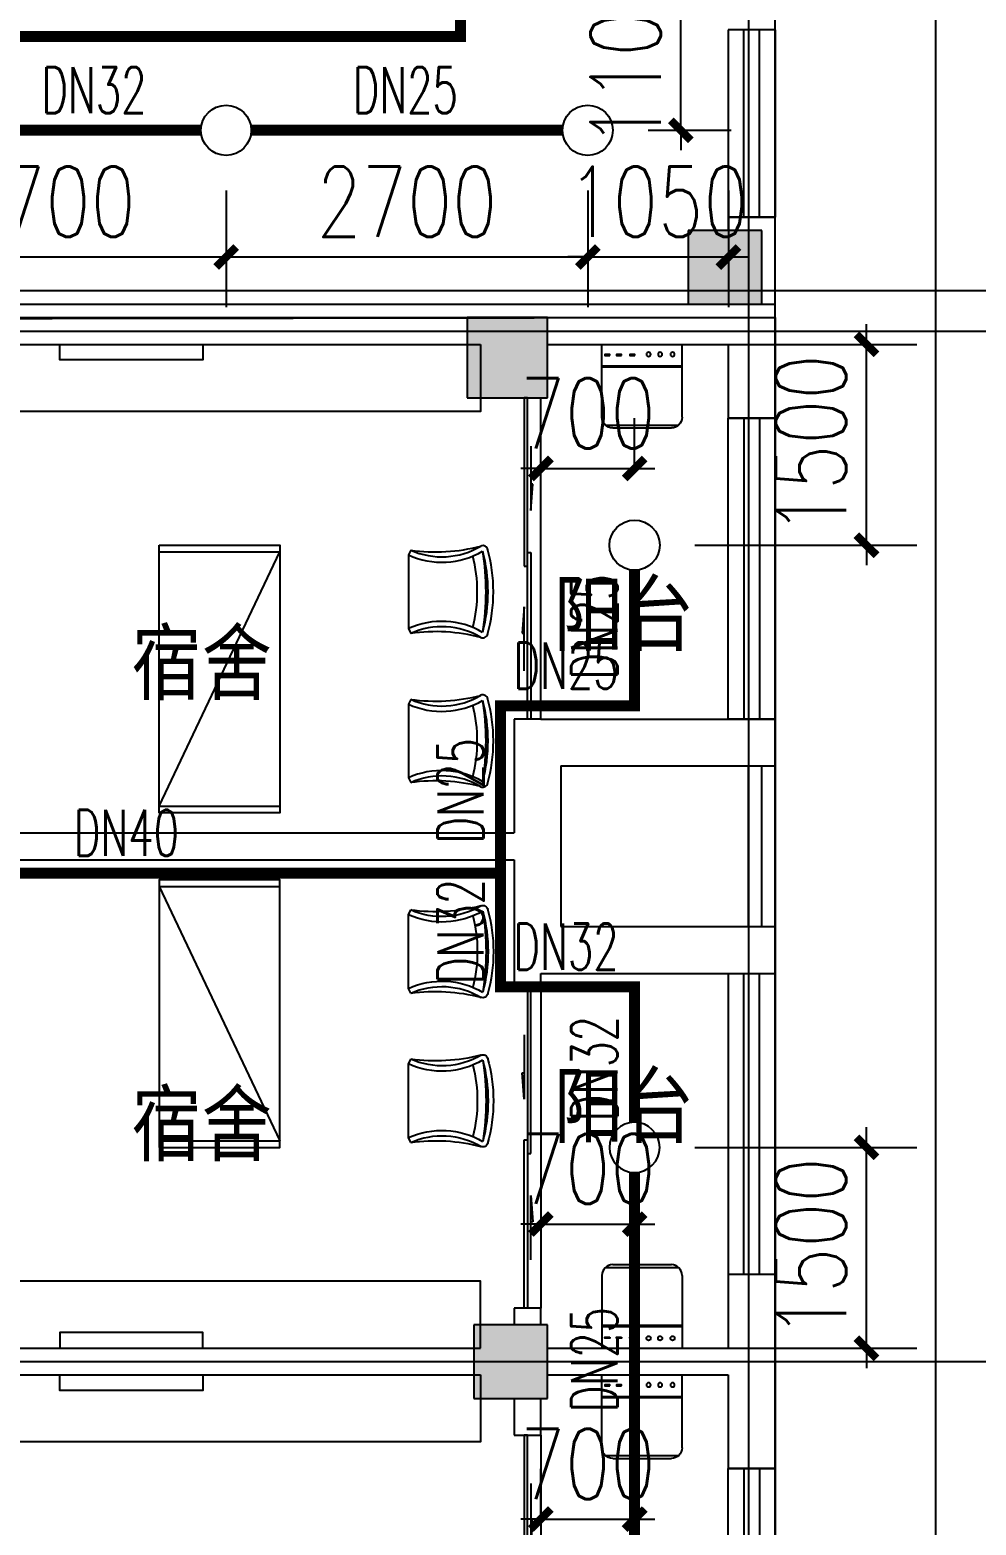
# Model space of a CAD drawing. Extents: x 0 to 2838408, y -923048 to 203859.
# Drawn here: x 2782598 to 2789663, y -210714 to -199542 of the extents above; entities that cross this region are included whole.
import ezdxf

# ---------------------------------------------------------------- set-up
doc = ezdxf.new("R2010")
doc.units = 0
doc.header["$LTSCALE"] = 1000
for name, color, linetype in [('A-Fixt', 81, 'Continuous'), ('COLUMN', 9, 'Continuous'), ('DIM_喷淋', 3, 'Continuous'), ('DOTE', 8, 'Continuous'), ('E2-栏杆', 92, 'Continuous'), ('EQUIP_喷头', 7, 'Continuous'), ('fur', 253, 'Continuous'), ('GROUND', 2, 'Continuous'), ('PIPE-喷淋', 6, 'Continuous'), ('PUB_HATCH', 8, 'Continuous'), ('PUB_TEXT', 7, 'Continuous'), ('TEXT_喷淋', 7, 'Continuous'), ('TWT_DIM', 3, 'Continuous'), ('WALL', 9, 'Continuous'), ('WINDOW', 4, 'Continuous'), ('XREF', 8, 'Continuous'), ('配景', 3, 'Continuous')]:
    doc.layers.add(name, color=color, linetype=linetype)
doc.styles.add('_TCH_DIM_T3', font='SIMPLEX', dxfattribs={"width": 0.75, "bigfont": 'HZTXT'})
doc.styles.add('_TWT_PIPEDN', font='SIMPLEX', dxfattribs={"width": 0.8, "height": 2.3, "bigfont": 'HZTXT'})
doc.styles.get("Standard").update_dxf_attribs({"font": 'geniso.shx', "bigfont": 'hztxt.shx'})
doc.dimstyles.new('_TWT_ARCH&&150', dxfattribs={"dimtxt": 525, "dimasz": 150, "dimexe": 375, "dimexo": 450, "dimgap": 150, "dimtad": 1, "dimdec": 0, "dimzin": 0, "dimdsep": 46, "dimtxsty": '_TCH_DIM_T3', "dimblk": 'ARCHTICK', "dimcen": 0.09, "dimclrt": 7, "dimazin": 2, "dimtfac": 1, "dimtdec": 0, "dimtix": 1, "dimtmove": 2, "dimatfit": 3, "dimfxl": 1, "dimtolj": 1, "dimtzin": 0, "dimarcsym": 0})

# ---------------------------------------------------------------- blocks, each defined once
blk = doc.blocks.new('单人床')
at = {"layer": 'A-Fixt'}
for p, q in [((47774, 13973), (48674, 13973)), ((47774, 12073), (48674, 13973)), ((47774, 12073), (48674, 12073))]:
    blk.add_line(p, q, dxfattribs=at)
blk.add_lwpolyline([(47774, 14023), (48674, 14023), (48674, 12023), (47774, 12023), (47774, 14023)], dxfattribs=at)
blk = doc.blocks.new('CH_AP01')
for p, q in [((-311, 17), (-275, 0)), ((-275, 0), (275, 0)), ((275, 0), (311, 17))]:
    blk.add_line(p, q)
for centre, radius, start, end in [((-307, 555), 37.8, 100.1859, 202.8359), ((0, -579), 1213, 74.7104, 105.2896), ((0, -579), 1173, 75.0287, 104.9713), ((0, -1278), 1857, 80.611, 99.389), ((307, 555), 37.8, 337.1641, 79.8141), ((-1658, 202), 1360, 352.1659, 14.4283), ((-824, 250), 563, 335.5038, 31.0903), ((-824, 250), 603, 335.5038, 30.2691), ((0, -579), 1093, 75.8767, 104.1233), ((824, 250), 603, 149.7309, 204.4962), ((824, 250), 563, 148.9097, 204.4962), ((1658, 202), 1360, 165.5717, 187.8341)]:
    blk.add_arc(centre, radius, start, end)
blk = doc.blocks.new('A$C61295E98')
at = {"color": 3}
for p, q in [((544, 598), (0, 598)), ((0, 598), (0, 0)), ((161, 598), (161, 0)), ((170, 0), (170, 598)), ((603, 572), (603, 26)), ((624, 518), (624, 80)), ((544, 0), (0, 0))]:
    blk.add_line(p, q, dxfattribs=at)
for points in [[(82, 540), (75, 540), (75, 577), (82, 577)], [(82, 453), (75, 453), (75, 490), (82, 490)], [(82, 353), (75, 353), (75, 389), (82, 389)]]:
    blk.add_lwpolyline(points, close=True, dxfattribs=at)
for centre in [(74, 250), (74, 164), (74, 71)]:
    blk.add_circle(centre, 15.7, dxfattribs=at)
for centre, start, end in [((544, 518), 360, 90), ((544, 80), 270, 0)]:
    blk.add_arc(centre, 80, start, end, dxfattribs=at)
blk = doc.blocks.new('宿舍')
at = {"layer": 'A-Fixt'}
for p, q in [((47854, 13802), (48354, 15702)), ((48354, 13802), (47854, 15702)), ((47854, 13802), (48354, 13802))]:
    blk.add_line(p, q, dxfattribs=at)
for points in [[(47854, 8602), (48354, 8602), (48354, 15702), (47854, 15702)], [(47854, 10676), (47970, 10676), (47970, 11743), (47854, 11743)]]:
    blk.add_lwpolyline(points, close=True, dxfattribs=at)
at = {"xscale": -1, "rotation": 90}
for p in [(63677, 60475), (63677, 58775)]:
    blk.add_blockref('单人床', p, dxfattribs=at)
at = {"layer": 'A-Fixt', "xscale": -1, "rotation": 180}
for p in [(50002, 9140), (51117, 9140)]:
    blk.add_blockref('CH_AP01', p, dxfattribs=at)
at = {"layer": '配景', "color": 252}
blk.add_blockref('A$C61295E98', (47854, 7097), dxfattribs=at)
blk = doc.blocks.new('宿舍一')
at = {"layer": 'A-Fixt'}
for p, q in [((48154, 16102), (48654, 16102)), ((48654, 14202), (48154, 16102)), ((48654, 16102), (48154, 14202)), ((48154, 14202), (48654, 14202))]:
    blk.add_line(p, q, dxfattribs=at)
for points in [[(48154, 8602), (48654, 8602), (48654, 16102), (48154, 16102)], [(48154, 10676), (48270, 10676), (48270, 11743), (48154, 11743)]]:
    blk.add_lwpolyline(points, close=True, dxfattribs=at)
at = {"xscale": -1, "rotation": 90}
for p in [(63677, 60875), (63677, 58775)]:
    blk.add_blockref('单人床', p, dxfattribs=at)
at = {"layer": 'A-Fixt', "xscale": -1, "rotation": 179.9999999998882}
for p in [(50002, 9140), (51117, 9140)]:
    blk.add_blockref('CH_AP01', p, dxfattribs=at)
at = {"layer": '配景', "color": 252, "rotation": 359.9999999998882}
blk.add_blockref('A$C61295E98', (48154, 7097), dxfattribs=at)
blk = doc.blocks.new('$DorLib2D$00000131')
at = {"color": 0, "linetype": 'Continuous'}
for p, q in [((0.15, 0.125), (0.2319, 0.1973)), ((0.2319, 0.1973), (0.2319, 0.125)), ((-0.5, 0.125), (-0.5, 0)), ((0.0192, 0.125), (-0.5, 0.125)), ((0.0192, 0), (0.0192, 0.125)), ((0.35, 0.125), (0.15, 0.125)), ((-0.5, 0), (0.0192, 0)), ((-0.024, 0), (0.5, 0)), ((-0.024, -0.125), (-0.024, 0)), ((0.5, 0), (0.5, -0.125)), ((-0.35, -0.125), (-0.15, -0.125)), ((-0.2319, -0.1973), (-0.2319, -0.125)), ((-0.15, -0.125), (-0.2319, -0.1973)), ((0.5, -0.125), (-0.024, -0.125))]:
    blk.add_line(p, q, dxfattribs=at)
blk = doc.blocks.new('$WINLIB2D$00000001')
at = {"color": 0}
for points in [[(-0.5, 0.5), (-0.5, -0.5)], [(-0.5, 0.5), (0.5, 0.5)], [(0.5, -0.5), (0.5, 0.5)], [(0.5, 0.1667), (-0.5, 0.1667)], [(0.5, -0.1667), (-0.5, -0.1667)], [(-0.5, -0.5), (0.5, -0.5)]]:
    blk.add_lwpolyline(points, dxfattribs=at)
blk = doc.blocks.new('1F1')
at = {"layer": 'PUB_HATCH'}
for points in [[(2452016.7, -201042.2), (2451466.7, -201042.2), (2451466.7, -201592.2), (2452016.7, -201592.2)], [(2450416.7, -201692.2), (2449816.7, -201692.2), (2449816.7, -202292.2), (2450416.7, -202292.2)], [(2450416.7, -209217.2), (2449866.7, -209217.2), (2449866.7, -209767.2), (2450416.7, -209767.2)]]:
    blk.add_hatch(color=256, dxfattribs=at).paths.add_polyline_path(points)
at = {"layer": 'COLUMN'}
for p, q in [((2452016.7, -201042.2), (2451466.7, -201042.2)), ((2451466.7, -201042.2), (2451466.7, -201592.2)), ((2452016.7, -201592.2), (2452016.7, -201042.2)), ((2451466.7, -201592.2), (2452016.7, -201592.2)), ((2450416.7, -201692.2), (2449816.7, -201692.2)), ((2449816.7, -201692.2), (2449816.7, -202292.2)), ((2450416.7, -202292.2), (2450416.7, -201692.2)), ((2449816.7, -202292.2), (2450416.7, -202292.2)), ((2450416.7, -209217.2), (2449866.7, -209217.2)), ((2449866.7, -209217.2), (2449866.7, -209767.2)), ((2450416.7, -209767.2), (2450416.7, -209217.2)), ((2449866.7, -209767.2), (2450416.7, -209767.2))]:
    blk.add_line(p, q, dxfattribs=at)
at = {"layer": 'DOTE'}
for p, q in [((2451916.7, -187892.2), (2451916.7, -271092.2)), ((2453916.7, -201492.2), (2343216.7, -201492.2)), ((2435862.3, -201792.2), (2453916.7, -201792.2)), ((2435862.3, -209492.2), (2453916.7, -209492.2))]:
    blk.add_line(p, q, dxfattribs=at)
at = {"layer": 'E2-栏杆'}
for points in [[(2451916.7, -206242.2), (2451916.7, -205042.2)], [(2452016.7, -206242.2), (2452016.7, -205042.2)]]:
    blk.add_lwpolyline(points, dxfattribs=at)
at = {"layer": 'fur'}
blk.add_line((2440116.7, -201592.2), (2451516.7, -201592.2), dxfattribs=at)
at = {"layer": 'GROUND'}
for p, q in [((2453316.7, -270492.2), (2453316.7, -188492.2)), ((2452116.7, -269292.2), (2452116.7, -189692.2))]:
    blk.add_line(p, q, dxfattribs=at)
at = {"layer": 'WALL'}
for p, q in [((2452116.7, -200942.2), (2451766.7, -200942.2)), ((2451766.7, -200942.2), (2451766.7, -201042.2)), ((2452116.7, -201592.2), (2452116.7, -200942.2)), ((2452016.7, -201592.2), (2452116.7, -201592.2)), ((2444816.7, -201692.2), (2449816.7, -201692.2)), ((2450416.7, -201692.2), (2452116.7, -201692.2)), ((2452116.7, -202442.2), (2452116.7, -201692.2)), ((2444816.7, -201892.2), (2449816.7, -201892.2)), ((2450416.7, -201892.2), (2451766.7, -201892.2)), ((2451766.7, -201892.2), (2451766.7, -202442.2)), ((2451766.7, -202442.2), (2452116.7, -202442.2)), ((2450366.7, -204692.2), (2450166.7, -204692.2)), ((2450166.7, -204692.2), (2450166.7, -204942.2)), ((2450366.7, -204692.2), (2451766.7, -204692.2)), ((2452116.7, -204692.2), (2451766.7, -204692.2)), ((2452116.7, -205042.2), (2452116.7, -204692.2)), ((2450166.7, -204942.2), (2450166.7, -205542.2)), ((2450516.7, -205042.2), (2452116.7, -205042.2)), ((2450516.7, -205042.2), (2450516.7, -205642.2)), ((2444816.7, -205542.2), (2450166.7, -205542.2)), ((2450516.7, -205642.2), (2450516.7, -206242.2)), ((2444816.7, -205742.2), (2450166.7, -205742.2)), ((2450166.7, -205742.2), (2450166.7, -206342.2)), ((2450166.7, -206342.2), (2450166.7, -206692.2)), ((2450516.7, -206242.2), (2452116.7, -206242.2)), ((2452116.7, -206592.2), (2452116.7, -206242.2)), ((2450366.7, -206692.2), (2450366.7, -206592.2)), ((2450366.7, -206592.2), (2451766.7, -206592.2)), ((2451766.7, -206592.2), (2452116.7, -206592.2)), ((2450166.7, -206692.2), (2450366.7, -206692.2)), ((2452116.7, -208842.2), (2451766.7, -208842.2)), ((2451766.7, -208842.2), (2451766.7, -209392.2)), ((2452116.7, -209492.2), (2452116.7, -208842.2)), ((2450366.7, -209092.2), (2450166.7, -209092.2)), ((2450166.7, -209092.2), (2450166.7, -209217.2)), ((2450366.7, -209217.2), (2450366.7, -209092.2)), ((2444816.7, -209392.2), (2449866.7, -209392.2)), ((2450416.7, -209392.2), (2451766.7, -209392.2)), ((2452116.7, -210292.2), (2452116.7, -209492.2)), ((2444816.7, -209592.2), (2449866.7, -209592.2)), ((2450416.7, -209592.2), (2451766.7, -209592.2)), ((2451766.7, -209592.2), (2451766.7, -210292.2)), ((2450166.7, -209767.2), (2450166.7, -210042.2)), ((2450366.7, -210042.2), (2450366.7, -209767.2)), ((2450166.7, -210042.2), (2450366.7, -210042.2)), ((2451766.7, -210292.2), (2452116.7, -210292.2))]:
    blk.add_line(p, q, dxfattribs=at)
blk.add_lwpolyline([(2439516.7, -201708), (2452116.7, -201692.2), (2452116.7, -257292.2), (2439516.7, -257308)], close=True, dxfattribs=at)
at = {"layer": 'WINDOW'}
for p, q in [((2450366.7, -204692.2), (2450366.7, -202292.2)), ((2450366.7, -206692.2), (2450366.7, -209092.2)), ((2450366.7, -210042.2), (2450366.7, -212442.2))]:
    blk.add_line(p, q, dxfattribs=at)
at = {"xscale": -1}
for name, p, rotation in [('宿舍一', (2458518.4, -153738.4), 89.99999999988826), ('宿舍', (2458518.4, -161738.4), 90)]:
    blk.add_blockref(name, p, dxfattribs=dict(at, rotation=rotation))
at = {"rotation": 90.0000000000294}
blk.add_blockref('宿舍一', (2458518.4, -257546), dxfattribs=at)
at = {"layer": 'WINDOW'}
for name, p, xscale, yscale, zscale, rotation in [('$WINLIB2D$00000001', (2451941.7, -200242.2), -1400, -350, -1400, 90), ('$DorLib2D$00000131', (2450266.7, -203492.2), 2400, -200, 2400, 90), ('$WINLIB2D$00000001', (2451941.7, -203567.2), 2249.999999993481, 350, 2249.999999993481, 90), ('$WINLIB2D$00000001', (2451941.7, -207717.2), -2249.999999993481, 350, -2249.999999993481, 90), ('$DorLib2D$00000131', (2450266.7, -207892.2), 2400, 200, 2400, 270), ('$DorLib2D$00000131', (2450266.7, -211242.2), -2400, 200, -2400, 270), ('$WINLIB2D$00000001', (2451941.7, -211417.2), 2249.999999993481, 350, 2249.999999993481, 90)]:
    blk.add_blockref(name, p, dxfattribs=dict(at, xscale=xscale, yscale=yscale, zscale=zscale, rotation=rotation))
at = {"layer": 'PUB_TEXT'}
for s, p in [('阳台', (2450461.5, -204184.4)), ('宿舍', (2447308.9, -204550.1)), ('阳台', (2450461.5, -207859.9)), ('宿舍', (2447308.9, -207995.6))]:
    blk.add_text(s, height=525, dxfattribs=at).set_placement(p)
blk = doc.blocks.new('_ArchTick')
at = {"color": 0, "linetype": 'ByBlock', "const_width": 0.4}
blk.add_lwpolyline([(-0.5, -0.5), (0.5, 0.5)], dxfattribs=at)
blk = doc.blocks.new('*D1264')
at = {"layer": 'Defpoints', "color": 0, "linetype": 'ByBlock', "transparency": 16777216}
for p in [(2787113, -210669), (2786413, -211142), (2787113, -211142)]:
    blk.add_point(p, dxfattribs=at)
at = {"layer": 'TWT_DIM', "color": 0, "linetype": 'ByBlock', "lineweight": -2, "transparency": 16777216}
for p, q in [((2786413, -210692), (2786413, -210294)), ((2787113, -210692), (2787113, -210294)), ((2786413, -210669), (2786263, -210669)), ((2786413, -210669), (2787113, -210669)), ((2787113, -210669), (2787263, -210669))]:
    blk.add_line(p, q, dxfattribs=at)
at = {"layer": 'TWT_DIM', "color": 0, "linetype": 'ByBlock', "lineweight": -2, "transparency": 16777216, "xscale": 150, "yscale": 150, "zscale": 150}
blk.add_blockref('_ArchTick', (2786413, -210669), dxfattribs=at)
at = {"layer": 'TWT_DIM', "color": 0, "linetype": 'ByBlock', "lineweight": -2, "transparency": 16777216, "xscale": 150, "yscale": 150, "zscale": 150, "rotation": 180}
blk.add_blockref('_ArchTick', (2787113, -210669), dxfattribs=at)
at = {"layer": 'TWT_DIM', "color": 7, "linetype": 'ByBlock', "transparency": 16777216, "insert": (2786763, -210257), "char_height": 525, "attachment_point": 5, "style": '_TCH_DIM_T3'}
blk.add_mtext('\\A1;700', dxfattribs=at)
blk = doc.blocks.new('*D1276')
at = {"layer": 'Defpoints', "color": 0, "linetype": 'ByBlock', "transparency": 16777216}
for p in [(2787113, -207892), (2788844, -207892), (2787113, -209392)]:
    blk.add_point(p, dxfattribs=at)
at = {"layer": 'TWT_DIM', "color": 0, "linetype": 'ByBlock', "lineweight": -2, "transparency": 16777216}
for p, q in [((2788844, -207892), (2788844, -207742)), ((2787563, -207892), (2789219, -207892)), ((2788844, -209392), (2788844, -207892)), ((2787563, -209392), (2789219, -209392)), ((2788844, -209392), (2788844, -209542))]:
    blk.add_line(p, q, dxfattribs=at)
at = {"layer": 'TWT_DIM', "color": 0, "linetype": 'ByBlock', "lineweight": -2, "transparency": 16777216, "xscale": 150, "yscale": 150, "zscale": 150}
for p, rotation in [((2788844, -207892), 270), ((2788844, -209392), 90)]:
    blk.add_blockref('_ArchTick', p, dxfattribs=dict(at, rotation=rotation))
at = {"layer": 'TWT_DIM', "color": 7, "linetype": 'ByBlock', "transparency": 16777216, "insert": (2788431, -208642), "char_height": 525, "attachment_point": 5, "rotation": 90, "style": '_TCH_DIM_T3'}
blk.add_mtext('\\A1;1500', dxfattribs=at)
blk = doc.blocks.new('*D1277')
at = {"layer": 'Defpoints', "color": 0, "linetype": 'ByBlock', "transparency": 16777216}
for p in [(2786413, -207992), (2787113, -207992), (2787113, -208465)]:
    blk.add_point(p, dxfattribs=at)
at = {"layer": 'TWT_DIM', "color": 0, "linetype": 'ByBlock', "lineweight": -2, "transparency": 16777216}
for p, q in [((2786413, -208465), (2786263, -208465)), ((2786413, -208442), (2786413, -208840)), ((2786413, -208465), (2787113, -208465)), ((2787113, -208442), (2787113, -208840)), ((2787113, -208465), (2787263, -208465))]:
    blk.add_line(p, q, dxfattribs=at)
at = {"layer": 'TWT_DIM', "color": 0, "linetype": 'ByBlock', "lineweight": -2, "transparency": 16777216, "xscale": 150, "yscale": 150, "zscale": 150}
blk.add_blockref('_ArchTick', (2786413, -208465), dxfattribs=at)
at = {"layer": 'TWT_DIM', "color": 0, "linetype": 'ByBlock', "lineweight": -2, "transparency": 16777216, "xscale": 150, "yscale": 150, "zscale": 150, "rotation": 180}
blk.add_blockref('_ArchTick', (2787113, -208465), dxfattribs=at)
at = {"layer": 'TWT_DIM', "color": 7, "linetype": 'ByBlock', "transparency": 16777216, "insert": (2786763, -208052), "char_height": 525, "attachment_point": 5, "style": '_TCH_DIM_T3'}
blk.add_mtext('\\A1;700', dxfattribs=at)
blk = doc.blocks.new('*D1278')
at = {"layer": 'Defpoints', "color": 0, "linetype": 'ByBlock', "transparency": 16777216}
for p in [(2787113, -201892), (2788844, -201892), (2787113, -203392)]:
    blk.add_point(p, dxfattribs=at)
at = {"layer": 'TWT_DIM', "color": 0, "linetype": 'ByBlock', "lineweight": -2, "transparency": 16777216}
for p, q in [((2788844, -201892), (2788844, -201742)), ((2787563, -201892), (2789219, -201892)), ((2788844, -203392), (2788844, -201892)), ((2787563, -203392), (2789219, -203392)), ((2788844, -203392), (2788844, -203542))]:
    blk.add_line(p, q, dxfattribs=at)
at = {"layer": 'TWT_DIM', "color": 0, "linetype": 'ByBlock', "lineweight": -2, "transparency": 16777216, "xscale": 150, "yscale": 150, "zscale": 150}
for p, rotation in [((2788844, -201892), 270), ((2788844, -203392), 90)]:
    blk.add_blockref('_ArchTick', p, dxfattribs=dict(at, rotation=rotation))
at = {"layer": 'TWT_DIM', "color": 7, "linetype": 'ByBlock', "transparency": 16777216, "insert": (2788431, -202642), "char_height": 525, "attachment_point": 5, "rotation": 90, "style": '_TCH_DIM_T3'}
blk.add_mtext('\\A1;1500', dxfattribs=at)
blk = doc.blocks.new('*D1279')
at = {"layer": 'Defpoints', "color": 0, "linetype": 'ByBlock', "transparency": 16777216}
for p in [(2787113, -202819), (2786413, -203292), (2787113, -203292)]:
    blk.add_point(p, dxfattribs=at)
at = {"layer": 'TWT_DIM', "color": 0, "linetype": 'ByBlock', "lineweight": -2, "transparency": 16777216}
for p, q in [((2786413, -202842), (2786413, -202444)), ((2787113, -202842), (2787113, -202444)), ((2786413, -202819), (2786263, -202819)), ((2786413, -202819), (2787113, -202819)), ((2787113, -202819), (2787263, -202819))]:
    blk.add_line(p, q, dxfattribs=at)
at = {"layer": 'TWT_DIM', "color": 0, "linetype": 'ByBlock', "lineweight": -2, "transparency": 16777216, "xscale": 150, "yscale": 150, "zscale": 150}
blk.add_blockref('_ArchTick', (2786413, -202819), dxfattribs=at)
at = {"layer": 'TWT_DIM', "color": 0, "linetype": 'ByBlock', "lineweight": -2, "transparency": 16777216, "xscale": 150, "yscale": 150, "zscale": 150, "rotation": 180}
blk.add_blockref('_ArchTick', (2787113, -202819), dxfattribs=at)
at = {"layer": 'TWT_DIM', "color": 7, "linetype": 'ByBlock', "transparency": 16777216, "insert": (2786763, -202407), "char_height": 525, "attachment_point": 5, "style": '_TCH_DIM_T3'}
blk.add_mtext('\\A1;700', dxfattribs=at)
blk = doc.blocks.new('*D1330')
at = {"layer": 'Defpoints', "color": 0, "linetype": 'ByBlock', "transparency": 16777216}
for p in [(2786763, -199192), (2787458, -199192), (2786763, -200292)]:
    blk.add_point(p, dxfattribs=at)
at = {"layer": 'TWT_DIM', "color": 0, "linetype": 'ByBlock', "lineweight": -2, "transparency": 16777216}
for p, q in [((2787458, -199192), (2787458, -199042)), ((2787213, -199192), (2787833, -199192)), ((2787458, -200292), (2787458, -199192)), ((2787213, -200292), (2787833, -200292)), ((2787458, -200292), (2787458, -200442))]:
    blk.add_line(p, q, dxfattribs=at)
at = {"layer": 'TWT_DIM', "color": 0, "linetype": 'ByBlock', "lineweight": -2, "transparency": 16777216, "xscale": 150, "yscale": 150, "zscale": 150}
for p, rotation in [((2787458, -199192), 270), ((2787458, -200292), 90)]:
    blk.add_blockref('_ArchTick', p, dxfattribs=dict(at, rotation=rotation))
at = {"layer": 'TWT_DIM', "color": 7, "linetype": 'ByBlock', "transparency": 16777216, "insert": (2787045, -199742), "char_height": 525, "attachment_point": 5, "rotation": 90, "style": '_TCH_DIM_T3'}
blk.add_mtext('\\A1;1100', dxfattribs=at)
blk = doc.blocks.new('*D3100')
at = {"layer": 'Defpoints', "color": 0, "linetype": 'ByBlock', "transparency": 16777216}
for p in [(2786763, -200292), (2787813, -200292), (2787813, -201239)]:
    blk.add_point(p, dxfattribs=at)
at = {"layer": 'DIM_喷淋', "color": 0, "linetype": 'ByBlock', "lineweight": -2, "transparency": 16777216}
for p, q in [((2786763, -200742), (2786763, -201614)), ((2787813, -200742), (2787813, -201614)), ((2786763, -201239), (2786613, -201239)), ((2786763, -201239), (2787813, -201239)), ((2787813, -201239), (2787963, -201239))]:
    blk.add_line(p, q, dxfattribs=at)
at = {"layer": 'DIM_喷淋', "color": 0, "linetype": 'ByBlock', "lineweight": -2, "transparency": 16777216, "xscale": 150, "yscale": 150, "zscale": 150}
blk.add_blockref('_ArchTick', (2786763, -201239), dxfattribs=at)
at = {"layer": 'DIM_喷淋', "color": 0, "linetype": 'ByBlock', "lineweight": -2, "transparency": 16777216, "xscale": 150, "yscale": 150, "zscale": 150, "rotation": 180}
blk.add_blockref('_ArchTick', (2787813, -201239), dxfattribs=at)
at = {"layer": 'DIM_喷淋', "color": 7, "linetype": 'ByBlock', "transparency": 16777216, "insert": (2787288, -200826), "char_height": 525, "attachment_point": 5, "style": '_TCH_DIM_T3'}
blk.add_mtext('\\A1;1050', dxfattribs=at)
blk = doc.blocks.new('*D3101')
at = {"layer": 'Defpoints', "color": 0, "linetype": 'ByBlock', "transparency": 16777216}
for p in [(2784063, -200292), (2786763, -200292), (2786763, -201239)]:
    blk.add_point(p, dxfattribs=at)
at = {"layer": 'DIM_喷淋', "color": 0, "linetype": 'ByBlock', "lineweight": -2, "transparency": 16777216}
for p, q in [((2784063, -200742), (2784063, -201614)), ((2786763, -200742), (2786763, -201614)), ((2784063, -201239), (2786763, -201239))]:
    blk.add_line(p, q, dxfattribs=at)
at = {"layer": 'DIM_喷淋', "color": 0, "linetype": 'ByBlock', "lineweight": -2, "transparency": 16777216, "xscale": 150, "yscale": 150, "zscale": 150, "rotation": 180}
blk.add_blockref('_ArchTick', (2784063, -201239), dxfattribs=at)
at = {"layer": 'DIM_喷淋', "color": 0, "linetype": 'ByBlock', "lineweight": -2, "transparency": 16777216, "xscale": 150, "yscale": 150, "zscale": 150}
blk.add_blockref('_ArchTick', (2786763, -201239), dxfattribs=at)
at = {"layer": 'DIM_喷淋', "color": 7, "linetype": 'ByBlock', "transparency": 16777216, "insert": (2785413, -200826), "char_height": 525, "attachment_point": 5, "style": '_TCH_DIM_T3'}
blk.add_mtext('\\A1;2700', dxfattribs=at)
blk = doc.blocks.new('*D3102')
at = {"layer": 'Defpoints', "color": 0, "linetype": 'ByBlock', "transparency": 16777216}
for p in [(2781363, -200292), (2784063, -200292), (2784063, -201239)]:
    blk.add_point(p, dxfattribs=at)
at = {"layer": 'DIM_喷淋', "color": 0, "linetype": 'ByBlock', "lineweight": -2, "transparency": 16777216}
for p, q in [((2781363, -200742), (2781363, -201614)), ((2784063, -200742), (2784063, -201614)), ((2781363, -201239), (2784063, -201239))]:
    blk.add_line(p, q, dxfattribs=at)
at = {"layer": 'DIM_喷淋', "color": 0, "linetype": 'ByBlock', "lineweight": -2, "transparency": 16777216, "xscale": 150, "yscale": 150, "zscale": 150, "rotation": 180}
blk.add_blockref('_ArchTick', (2781363, -201239), dxfattribs=at)
at = {"layer": 'DIM_喷淋', "color": 0, "linetype": 'ByBlock', "lineweight": -2, "transparency": 16777216, "xscale": 150, "yscale": 150, "zscale": 150}
blk.add_blockref('_ArchTick', (2784063, -201239), dxfattribs=at)
at = {"layer": 'DIM_喷淋', "color": 7, "linetype": 'ByBlock', "transparency": 16777216, "insert": (2782713, -200826), "char_height": 525, "attachment_point": 5, "style": '_TCH_DIM_T3'}
blk.add_mtext('\\A1;2700', dxfattribs=at)
blk = doc.blocks.new('$TwtSys$00000125')
blk.add_circle((0, 0, 0), 1)

msp = doc.modelspace()

# ---------------------------------------------------------------- hatches: boundary and pattern name
at = {"layer": 'PIPE-喷淋', "linetype": 'ByBlock'}
for points in [[(2785812.5, -199592.2), (2785812.5, -199633.4), (2785853.8, -199633.4)], [(2785812.5, -199592.2), (2785853.8, -199592.2), (2785853.8, -199633.4)], [(2786112.5, -204592.2), (2786071.3, -204592.2), (2786071.3, -204550.9)], [(2786112.5, -204592.2), (2786112.5, -204550.9), (2786071.3, -204550.9)], [(2787112.5, -204592.2), (2787112.5, -204633.4), (2787153.8, -204633.4)], [(2787112.5, -204592.2), (2787153.8, -204592.2), (2787153.8, -204633.4)], [(2787112.5, -206692.2), (2787112.5, -206650.9), (2787153.8, -206650.9)], [(2787112.5, -206692.2), (2787153.8, -206692.2), (2787153.8, -206650.9)], [(2786112.5, -206692.2), (2786071.3, -206692.2), (2786071.3, -206733.4)], [(2786112.5, -206692.2), (2786112.5, -206733.4), (2786071.3, -206733.4)]]:
    msp.add_hatch(color=256, dxfattribs=at).paths.add_polyline_path(points)

# ---------------------------------------------------------------- linework, layer by layer
at = {"layer": 'PIPE-喷淋', "linetype": 'ByBlock', "ltscale": 1.5, "const_width": 82.5}
for points in [[(2785812.5, -197792.2), (2785812.5, -199592.2)], [(2782112.5, -199592.2), (2785812.5, -199592.2)], [(2782112.5, -200292.2), (2783875, -200292.2)], [(2784250, -200292.2), (2786575, -200292.2)], [(2787112.5, -203579.7), (2787112.5, -204592.2)], [(2786112.5, -205842.2), (2786112.5, -204592.2)], [(2786112.5, -204592.2), (2787112.5, -204592.2)], [(2780548.2, -205842.2), (2786112.5, -205842.2)], [(2786112.5, -205842.2), (2786112.5, -206692.2)], [(2786112.5, -206692.2), (2787112.5, -206692.2)], [(2787112.5, -207704.7), (2787112.5, -206692.2)], [(2787112.5, -210854.7), (2787112.5, -208079.7)]]:
    msp.add_lwpolyline(points, dxfattribs=at)

# ---------------------------------------------------------------- block references
at = {"layer": 'EQUIP_喷头', "linetype": 'ByBlock', "xscale": 187.5, "zscale": 187.5}
for p, yscale in [((2784062.5, -200292.2), 187.5), ((2786762.5, -200292.2), 187.5), ((2787112.5, -203392.2), 187.5), ((2787112.5, -207892.2), -187.5)]:
    msp.add_blockref('$TwtSys$00000125', p, dxfattribs=dict(at, yscale=yscale))
at = {"layer": 'XREF'}
msp.add_blockref('1F1', (336045.8, 0), dxfattribs=at)

# ---------------------------------------------------------------- texts
at = {"layer": 'TEXT_喷淋', "color": 251, "linetype": 'ByBlock', "style": '_TWT_PIPEDN', "width": 0.64}
for s, p in [('DN32', (2782682.7, -200164.7)), ('DN25', (2785007.7, -200164.7)), ('DN25', (2786207.7, -204464.7)), ('DN40', (2782925.6, -205714.7)), ('DN32', (2786207.7, -206564.7))]:
    msp.add_text(s, height=345, dxfattribs=at).set_placement(p)
for s, p in [('DN25', (2786985, -204397)), ('DN25', (2785985, -205622)), ('DN32', (2785985, -206672)), ('DN32', (2786985, -207697)), ('DN25', (2786985, -209872))]:
    msp.add_text(s, height=345, rotation=90, dxfattribs=at).set_placement(p)

# ---------------------------------------------------------------- dimensions: what is measured, and where the dimension line sits
at = {"layer": 'DIM_喷淋', "linetype": 'ByBlock'}
for p1, p2, picture, middle in [((2781362.5, -200292.2), (2784062.5, -200292.2), '*D3102', (2782712.5, -200826.3)), ((2784062.5, -200292.2), (2786762.5, -200292.2), '*D3101', (2785412.5, -200826.3)), ((2786762.5, -200292.2), (2787812.5, -200292.2), '*D3100', (2787287.5, -200826.3))]:
    dim = msp.add_aligned_dim(p1=p1, p2=p2, distance=-946.6, dimstyle='_TWT_ARCH&&150', dxfattribs=at)
    dim.commit()
    dim.dimension.update_dxf_attribs({"geometry": picture, "text_midpoint": middle})
at = {"layer": 'TWT_DIM', "linetype": 'ByBlock'}
for p1, p2, distance, picture, middle in [((2786762.5, -200292.2), (2786762.5, -199192.2), -695.4, '*D1330', (2787045.4, -199742.2)), ((2787112.5, -203392.2), (2787112.5, -201892.2), -1731.1, '*D1278', (2788431.1, -202642.2)), ((2786412.5, -203292.2), (2787112.5, -203292.2), 472.8, '*D1279', (2786762.5, -202406.9)), ((2786412.5, -207992.2), (2787112.5, -207992.2), -472.8, '*D1277', (2786762.5, -208052.5)), ((2787112.5, -209392.2), (2787112.5, -207892.2), -1731.1, '*D1276', (2788431.1, -208642.2)), ((2786412.5, -211142.2), (2787112.5, -211142.2), 472.8, '*D1264', (2786762.5, -210256.9))]:
    dim = msp.add_aligned_dim(p1=p1, p2=p2, distance=distance, dimstyle='_TWT_ARCH&&150', dxfattribs=at)
    dim.commit()
    dim.dimension.update_dxf_attribs({"geometry": picture, "text_midpoint": middle})

doc.saveas('drawing.dxf')
